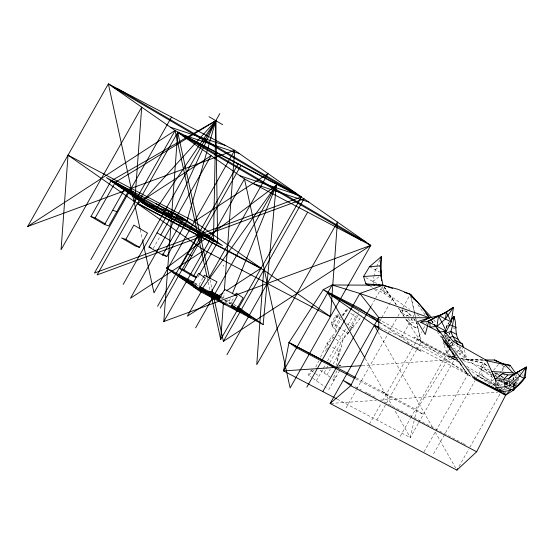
<?xml version="1.0" encoding="UTF-8"?>
<svg xmlns="http://www.w3.org/2000/svg" width="554" height="554" viewBox="0 0 554 554"><rect width="100%" height="100%" fill="white"/><g stroke="black" fill="none" stroke-linecap="round" stroke-linejoin="round"><path stroke-width="0.42" stroke-dasharray="2.77 2.08" d="M406.567 316.459L406.608 315.226L408.914 316.175M417.751 325.51L417.654 328.293L413.049 326.396L405.757 318.869M409.358 316.362L402.225 313.425L402.377 309.894L407.135 311.757L411.636 316.292L406.975 311.784L402.377 309.894L402.197 313.412L403.977 316.14M337.559 360.571L337.808 355.647L338.923 351.707L341.333 346.368M223.768 298.197L224.148 293.038M332.684 327.241C332.532 322.927 334.471 318.405 337.898 315.759L338.951 316.161M491.599 374.054L491.038 381.048L495.041 383.846M443.304 338.265L440.942 335.516L446.379 344.907L454.308 355.405L453.234 352.884L447.016 343.397L447.445 344.913L446.773 353.279L454.01 357.088L457.604 355.01M492.79 377.593L467.07 359.622L461.918 352.524L462.258 348.341M336.285 331.991L336.416 330.329L335.399 329.616M450.637 340.412L448.228 341.243L448.664 338.771M449.391 334.658L449.689 333.009M373.424 283.08L372.911 281.46L373.763 277.277M373.936 276.439L375.293 269.743L376.353 267.43M414.129 420.749L410.292 437.57L337.275 399.171M414.898 417.391L416.622 409.821L449.959 356.291L457.292 357.718M505.615 384.587L506.467 380.875L509.652 381.491M512.789 380.951L513.475 377.98L517.484 377.696M325.724 351.153L327.553 343.764L333.321 337.518M348.958 332.393L343.341 338.681L336.285 365.321M443.796 336.098L444.46 333.647L445.464 338.079M510.546 382.959L511.82 378.472M515.961 385.875L517.865 379.137M443.359 337.76L444.481 333.813M446.06 328.287L446.96 325.129L449.121 322.483M446.053 328.224L446.96 325.129L449.391 322.386M347.524 309.423C346.832 312.837 342.801 313.952 341.576 317.186M513.281 387.017L513.08 384.988L513.627 383.389M515.532 377.807L516.626 374.615M446.441 328.217L447.854 324.332L449.73 325.392L446.96 325.129L449.204 326.396M444.82 341.022L443.733 343.944L446.773 353.279L451.06 346.818M233.421 303.869L229.37 301.044L230.339 298.654M513.35 387.696L516.321 380.778M376.706 266.661L379.892 259.722M497.333 384.815L501.051 377.011M503.898 390.044L504.909 387.911M506.598 384.365L508.295 380.82M315.78 367.094L318.695 360.986M320.517 357.171L327.068 343.425L331.825 336.472L335.405 333.134L335.399 329.131L340.814 319.561M495.712 384.317L498.378 386.18L505.961 382.537L507.062 380.3M502.18 370.903L504.583 366.589M456.392 353.494L454.01 357.088L448.962 346.707L451.441 342.261M418.263 423.422L410.292 437.57L394.967 410.701M418.685 422.674L454.488 359.449L458.705 359.539M499.833 394.24L469.979 447.092L468.462 446.295M153.202 248.469L160.341 235.845M197.937 277.145L199.198 274.916M195.41 284.361L198.367 285.919L202.806 278.08M224.37 300.732L230.298 303.848L233.927 297.429M335.399 329.131L331.77 326.597L338.619 314.492L339.443 318.598L334.027 328.176M308.834 375.494L312.165 371.353L314.388 369.947L315.268 370.564M342.878 315.918L346.174 310.095L350.398 307.989M327.269 349.345L328.439 347.275M338.238 329.962L339.491 327.746M316.369 380.757L322.961 369.109M323.37 368.375L325.44 364.719M327.511 361.07L346.056 328.287M348.106 324.658L354.844 312.747M323.993 372.884L326.057 369.234M326.472 368.5L328.127 365.578M329.782 362.655L347.503 331.327M349.152 328.418L356.554 315.323M357.787 313.149L358.542 311.812M348.549 332.282L347.822 333.57L331.604 322.241L335.523 315.863L338.619 314.492M350.024 329.672L358.099 315.392M326.964 374.961L330.302 369.068M333.217 363.916L339.782 352.309L329.609 345.204M349.519 331.763L359.47 319.381L361.52 315.759M371.263 305.96L374.656 299.963M375.508 298.468L382.246 286.55M337.054 370.737L332.677 379.061M338.639 366.367L340.246 365.093L340.724 367.648M339.63 370.481L328.875 389.49L326.791 388.035M380.106 320.544L381.36 318.335M381.775 317.601L393.001 297.754M346.125 407.848L356.326 389.822M356.755 389.074L397.398 317.234M397.814 316.5L402.384 308.419M402.8 307.678L410.369 294.306M401.373 337.448L412.19 318.342M412.605 317.601L414.683 313.931M369.428 424.129L381.214 403.298M412.799 347.476L382.475 401.068L380.591 400.078L497.637 392.239M414.053 345.26L421.684 331.77M423.318 328.882L425.334 325.316M425.735 324.602L426.947 322.47M376.921 420.015L386.18 403.651M386.602 402.903L416.449 350.156M416.871 349.401L421.116 341.894L418.152 328.536L412.952 326.521L406.601 320.309M400.258 436.317L410.459 418.291M410.881 417.543L449.931 348.521M451.614 345.544L453.726 341.825M424.018 451.877L467.791 374.504L447.002 343.632M433.595 453.851L474.813 380.986M476.516 377.98L486.495 360.349M495.068 385.279L493.662 384.386L494.84 382.295M499.743 373.631L504.812 364.677M498.378 386.18L501.709 380.293L503.046 381.228M501.1 376.298L503.309 377.461L504.59 375.21M509.001 367.399L509.77 366.042M459.003 466.413L468.712 449.322M446.261 339.526L443.733 343.944L448.962 346.707L456.087 344.332L461.918 352.524L458.324 354.602M446.683 338.792L448.788 335.108M449.204 334.374L450.894 331.424M513.406 385.549L516.515 380.515M506.474 384.684L508.302 381.838M451.538 346.098L453.442 343.224M456.87 352.773L460.686 347.033M350.447 330.302L353.106 325.904L352.427 325.427L355.322 324.803M312.401 369.58L311.05 370.578L308.052 374.947L311.445 377.316M347.51 333.356L348.397 332.171M339.443 318.598L340.391 317.4M341.963 315.413L346.174 310.095L348.542 311.75M493.503 370.321L498.794 364.137M513.849 386.297L515.019 385.03L514.624 382.592M336.396 376.194L333.356 379.428L333.716 380.937M513.877 386.547L514.929 385.439L516.453 385.072M445.347 336.513L449.232 332.954M448.228 341.243L449.89 339.72M462.791 360.46L480.443 366.201L483.877 363.272L488.448 366.88M446.953 341.271L443.733 343.944L443.131 338.549M449.529 339.131L448.241 340.198L444.883 334.374M448.962 346.707L453.47 342.954M375.293 269.743L379.663 266.356M372.911 281.46L379.525 276.328M505.13 390.044L507.672 388.16M508.309 387.682L509.583 386.74M509.742 388.645L511.086 387.758M449.529 339.36L448.241 340.198L452.722 342.559M449.599 343.667L452.473 342.012M338.93 365.834L340.246 365.093M494.057 379.58L491.038 381.048L466.136 366M446.42 338.556L448.006 338.03M512.893 383.742L516.806 382.876L514.424 382.419M513.357 385.716L514.929 385.439L514.444 382.952M362.171 365.633L454.488 359.449L421.116 341.894L398.437 308.183M330.98 403.402L376.318 400.362M495.359 386L477.79 375.73L482.305 375.716L493.662 384.386L496.806 385.577M475.187 359.927L482.79 359.955M460.54 358.355L467.07 359.622L482.562 359.837M462.078 359.615L473.047 359.851M513.08 384.988L515.019 385.03L510.622 382.329M454.882 350.495L467.064 359.629L484.071 360.259M512.928 383.964L517.041 384.199M339.969 365.585L340.343 365.619M510.442 381.644L513.627 382.26M470.575 376.443L414.17 337.04L449.959 356.291L457.403 357.822M460.713 358.5L483.877 363.272L488.427 367.108M458.823 346.063L467.064 359.629L483.877 363.272M453.027 327.899L455.346 328.557M497.942 380.176L502.817 381.561M503.634 381.796L508.517 383.181M512.582 384.337L515.019 385.03M462.258 364.878L449.959 356.291L458.781 359.158M379.836 327.684L454.488 359.449L379.989 320.267M497.049 380.203L503.247 383.056M504.022 383.416L507.893 385.196M194.572 282.769L199.759 285.49M221.967 297.159L223.442 297.934M227.147 299.88L229.37 301.044M220.575 297.588L222.057 298.364M225.021 299.922L233.165 304.194M233.906 304.582L236.122 305.753L234.1 304.34M225.208 302.332L227.431 303.495M356.402 377.911L416.622 409.821L423.304 414.489L355.682 378.929M369.511 266.703L379.629 272.021M365.716 277.672L377.953 284.105M370.162 286.099L372.323 287.235M375.203 288.752L384.566 293.668L390.944 298.433L383.88 286.695M503.815 366.429L505.29 367.205M453.234 347.96L461.918 352.524M482.887 366.72L490.505 370.73M494.32 372.731L498.891 375.141L495.629 372.558M481.288 369.553L492.714 375.564M499.362 380.556L505.151 383.603M406.823 342.434L409.094 343.625M415.916 347.213L421.248 350.017M422.016 350.419L470.027 375.674L467.791 374.504L437.57 332.296M355.391 386.824L361.499 390.037M365.315 392.045L367.607 393.25M368.375 393.652L376.007 397.668M384.005 401.872L391.63 405.881M392.391 406.283L462.403 443.11M463.158 443.505L465.429 444.703M512.879 374.733L516.937 376.914M510.04 379.241L512.748 380.695M515.455 382.149L518.156 383.603M505.061 380.113L508.586 382.018M512.81 384.296L514.929 385.439M477.79 375.73L493.662 384.386M380.03 322.719L468.954 373.618M473.441 376.18L475.685 377.468M519.624 372.371L521.009 373.174M494.424 374.913L499.923 378.313M449.959 356.291L460.249 362.468M501.093 376.485L503.288 377.835M495.733 372.683L499.175 374.857M499.867 375.287L503.309 377.461M482.305 375.716L480.443 366.201L491.661 373.278M221.51 297.727L222.86 298.668M224.889 300.081L230.298 303.848M194.316 283.094L198.367 285.919M501.695 364.947L505.234 367.42M380.75 289.195L409.572 309.333M417.141 314.624L419.863 316.521M374.421 289.43L376.962 291.203M505.961 382.537L507.976 383.943M495.006 375.619L496.349 376.554M505.726 383.105L507.734 384.511M480.443 366.201L490.969 373.555M500.795 380.425L502.9 381.893M505.712 383.853L508.517 385.819M509.223 386.311L512.028 388.271M501.716 388.506L505.054 390.84M467.908 368.826L493.323 386.581M379.275 322.012L412.266 345.059M350.647 313.225L359.47 319.381M335.523 315.863L343.182 321.216M346.7 323.674L352.884 327.989M338.259 335.128L343.341 338.681M331.825 336.472L333.778 337.836M335.89 339.311L340.973 342.864M327.068 343.425L328.924 344.72M381.623 391.124L389.968 396.955M330.239 377.253L319.616 369.809M332.483 378.818L334.221 380.037M311.05 370.578L314.063 372.683M315.468 373.666L318.986 376.124M312.851 378.299L326.091 387.551M447.445 344.913L448.795 345.925M506.564 379.968L508.524 381.477M433.491 319.651L436.379 322.816M494.653 372.87L497.457 376.09M454.308 355.405L451.649 351.935L467.791 374.504M431.601 320.517L433.145 322.622M417.868 304.783L425.479 315.413M446.122 342.822L450.513 349.719L444.737 341.202M431.469 320.503L432.875 322.546M432.972 322.726L431.524 320.607L432.979 322.809M445.014 340.364L446.462 342.483M446.94 343.189L448.872 346.015L442.016 338.037L445.873 343.896M383.957 286.64L396.456 304.963M398.859 308.488L402.225 313.425M383.964 286.66L396.027 304.596M413.769 318.675L417.771 324.817M411.179 318.356L413.402 321.77L413.36 322.996L411.103 322.068L407.82 318.377M497.312 382.308L500.103 386.616M500.491 387.239L501.938 389.469M413.783 318.709L416.989 323.723M378.16 332.075L433.055 428.332M435.188 432.065L455.617 467.888M365.19 358.486L391.99 405.48M497.257 383.569L498.655 386.637M522.651 374.705L523.149 376.18M382.274 286.376L384.566 293.668L383.306 286.917M464.238 349.858L467.064 359.629M410.556 295.144L414.143 311.002M414.33 311.84L421.116 341.894M410.936 296.826L414.531 312.795M414.717 313.633L415.666 317.837M415.853 318.675L416.802 322.878M209.959 279.825L211.981 289.091M207.293 277.956L208.027 281.328M208.214 282.173L209.869 289.756M140.197 229.661L142.406 239.771M513.475 377.98L513.8 379.635M518.288 377.641L519.209 382.662M513.683 376.914L514.084 379.351M331.604 322.241L331.77 326.597M513.046 377.71L513.059 380.944M505.615 391.997L505.615 393.582"/><path stroke-width="0.83" d="M381.748 280.428L381.076 272.783L381.311 256.634L369.511 266.703L363.556 276.536L365.841 283.828L369.442 285.719M199.821 232.846L179.655 268.489L193.304 276.481L213.47 240.845L215.811 120.682L111.105 180.895L90.939 216.538L104.588 224.529L108.799 225.928L128.964 190.292M463.532 347.42L462.59 344.159C452.985 337.732 457.68 325.752 453.989 316.528L451.829 319.173M261.059 268.191L194.329 221.579L68.031 155.155L61.065 249.743L141.72 107.178L134.754 201.767L261.059 268.191L226.378 290.767M163.818 321.528L244.48 178.963L370.778 245.387L163.818 321.528L177.751 132.351L304.056 198.775L370.778 245.387L290.116 387.952L244.48 178.963L177.751 132.351L97.095 274.916L304.056 198.775L223.394 341.34L211.981 289.091M224.335 290.462L234.661 150.293L27.7 226.441L108.362 83.876L234.661 150.293L301.383 196.905L220.727 339.477L223.449 302.498M137.427 203.637L263.725 270.054L256.758 364.65L337.414 222.078L330.447 316.673L204.149 250.249L137.427 203.637L211.116 155.66L130.453 298.225L204.149 250.249M462.458 345.834L462.59 344.159L455.353 340.357L452.75 336.451L450.894 331.424L452.5 325.648L453.989 316.528L451.434 319.783M263.15 324.575L276.28 185.306L166.442 267.991L200.223 291.522L263.15 324.575L237.472 306.694M512.879 374.733L507.838 374.933L502.741 373.458L495.74 378.652L495.982 387.655L503.219 391.463C512.796 391.096 520.282 385.238 525.234 377.378L526.3 367.046L512.879 374.733L508.69 378.514L503.648 379.351L495.74 378.652L495.498 379.49L486.495 360.349L453.726 341.825L443.892 331.05M429.807 322.04L430.063 327.158L436.947 326.361L438.546 315.725L446.434 312.269L453.477 307.297L451.205 322.006L446.309 331.278L439.426 332.075L420.708 322.234L429.599 317.781L438.546 315.725L446.309 331.278L427.591 321.438L420.708 322.234M436.947 326.361L445.423 318.966L446.434 312.269L427.591 321.438L438.546 315.725M365.841 283.828L382.994 285.227L397.807 289.257L410.369 294.306L419.904 304.693L429.599 317.781L378.742 317.532L330.122 403.457L456.891 470.124L476.655 451.759L505.622 395.175L514.133 389.739L514.431 388.167M392.592 288.412L382.994 285.227L332.137 284.971L323.252 289.659L288.994 342.545L283.523 370.903L336.541 398.783M526.3 367.046L519.742 375.979L509.915 385.203L508.69 378.514L516.91 372.579L526.3 367.046L523.904 378.382L515.324 388.119L509.915 385.203L505.103 386.817L495.982 387.655M428.519 321.95L425.285 334.457L417.425 321.632L429.599 317.781L425.874 313.232M515.324 388.119L515.746 386.623M169.15 211.427L148.991 247.063L162.641 255.062L166.851 256.46L187.017 220.817L215.811 120.682L115.315 182.294L95.15 217.937L90.939 216.538M444.744 332.871L445.312 331.32M232.278 293.862L276.28 185.306L200.223 291.522M380.605 258.178L381.311 256.634L380.286 265.872L381.505 280.414M160.764 235.104L173.367 212.826L215.811 120.682L217.68 242.243L199.62 274.175M104.588 224.529L124.754 188.886M90.849 259.653L171.511 117.081M207.106 277.118L175.085 130.488L94.422 273.053L301.383 196.905L175.085 130.488L108.362 83.876L140.017 228.816M125.82 239.363L133.888 225.104L147.53 233.096L139.47 247.354L135.252 245.955L121.603 237.964L125.82 239.363L139.47 247.354M123.189 284.396L219.848 113.556M162.641 255.062L182.799 219.419M234.661 150.293L153.998 292.865L142.593 240.616M157.571 306.265L238.234 163.7M160.245 308.128L240.907 165.563M179.655 268.489L183.866 269.895L204.031 234.252M192.543 284.015L198.588 273.323L205.347 278.025L199.295 288.717M203.207 277.367L204.419 275.227L217.002 281.841L210.956 292.533M203.069 288.405L187.363 316.168L222.763 293.121M209.01 277.9L268.025 173.603L194.329 221.579M223.269 265.968L223.477 265.615M195.624 327.871L276.28 185.306M218.636 300.033L224.689 289.34L237.271 295.954L231.226 306.646L237.978 311.355M235.138 295.296L236.343 293.156L243.102 297.858L237.05 308.55M226.967 354.74L307.629 212.175M306.819 387.177L359.858 293.44L382.994 285.227L380.847 275.303L363.556 276.536M322.83 391.574L370.841 306.708M456.891 470.124L457.736 468.642M445.423 318.966L453.477 307.297L439.641 315.925L451.205 322.006L446.434 312.269M510.906 389.469L505.622 395.175L474.743 379.358L438.726 330.232M507.838 374.933L503.648 379.351L505.103 386.817L510.74 389.857M330.122 403.457L350.744 385.688L378.791 328.46L378.742 317.532L359.858 293.44L332.137 284.971L283.523 370.903L361.312 365.688M499.452 376.201L502.741 373.458L504.188 374.22M518.239 371.575L516.91 372.579L519.742 375.979L523.904 378.382L525.234 377.378M27.7 226.441L175.085 130.488M223.394 341.34L370.778 245.387M453.193 341.596L455.353 340.357L457.957 344.636M445.264 333.369L450.894 331.424L455.99 334.117M448.795 337.767L452.75 336.451L457.978 339.207M512.589 390.148L514.133 389.739M369.511 266.703L380.286 265.872L381.076 272.783M485.325 359.968L494.611 360.003L504.812 364.677L510.158 365.363L516.162 373.957M484.812 360.287L504.812 364.677L513.018 372.863L515.185 373.915M491.737 371.485L513.018 372.863M499.846 362.898L510.158 365.363M449.405 324.776L452.5 325.648L456.247 327.76M404.69 292.422L410.369 294.306L431.753 317.747M170.369 127.191L225.727 145.598M184.018 135.183L239.376 153.59M239.757 175.666L295.123 194.073M253.407 183.658L308.772 202.072M111.105 180.895L115.315 182.294L217.68 242.243L213.47 240.845L111.105 180.895A940.173 930.097 -82 0 0 217.68 242.243M120.537 187.487L133.175 191.691M173.367 212.826L141.769 202.321L215.811 120.682L155.418 210.312L141.769 202.321A940.173 366.734 -59.2 0 0 187.017 220.817L173.367 212.826A940.173 127.496 -60.1 0 1 155.418 210.312L187.017 220.817M195.61 231.447L208.249 235.651M112.656 210.271L116.866 211.676M187.723 254.238L191.933 255.636M148.991 247.063L151.097 247.77M193.304 276.481L196.116 277.416M359.858 293.44L429.599 317.781M377.731 331.327L374.324 325.337L379.047 327.352M476.655 451.759L350.744 385.688L343.168 380.397L351.568 384.815M166.442 267.991L193.831 282.381M211.6 291.716L221.226 296.771M173.194 272.7L193.187 283.198M199.849 286.695L220.575 297.588M179.953 277.402L195.5 285.566M199.946 287.9L219.931 298.405M237.701 307.733L242.881 310.455M186.712 282.111L220.028 299.61M231.129 305.441L249.639 315.164M193.464 286.813L256.391 319.866M354.92 378.527L296.57 347.843L288.994 342.545L355.633 377.509M378.673 284.486L380.833 285.622M364.767 357.745L327.719 292.782L379.227 319.866M374.324 325.337L378.853 327.726M473.061 377.267L501.093 392.01L499.701 388.943M473.088 377.288L501.093 392.01L494.369 388.16M288.994 342.545L328.3 363.216M420.964 351.139L378.791 328.46L323.252 289.659L359.685 308.329L379.275 322.012M498.351 362.067L494.611 360.003L496.737 361.485M327.719 292.782L379.282 322.289M208.99 116.686L222.639 124.678M117.289 88.571L296.667 193.609M113.078 87.172L292.457 192.21M186.684 137.046L366.062 242.091M182.474 135.647L361.845 240.692M155.508 203.429L196.448 227.41M132.337 195.728L173.284 219.709M157.052 232.812L170.701 240.803M162.537 253.933L166.851 256.46M95.15 217.937L105.205 223.83M183.866 269.895L196.802 277.464M216.78 294.437L220.838 297.256M231.648 304.79L250.567 317.961M208.927 291.12L219.737 298.648M191.615 281.21L193.637 282.623M199.717 286.861L225.395 304.742M179.025 274.604L212.812 298.128M500.054 391.283L505.622 395.175L502.859 390.895M263.725 270.054L330.447 316.673M68.031 155.155L134.754 201.767M328.127 363.099L335.876 368.514M415.729 300.857L410.369 294.306L411.878 296.418M434.606 324.616L435.686 326.084M437.113 328.037L438.117 329.401M412.869 297.796L413.893 299.229M434.274 324.589L439.426 332.075L438.886 330.752M492.728 373.597L496.211 381.27M373.68 283.89L374.185 285.511M177.751 132.351L209.592 278.136M210.236 291.439L220.727 339.477M453.989 316.528L454.28 319.104M213.47 240.845A940.173 864.198 -67.8 0 1 115.315 182.294M182.294 217.521L106.382 177.599L146.491 205.617L222.403 245.54L182.294 217.521"/></g></svg>
